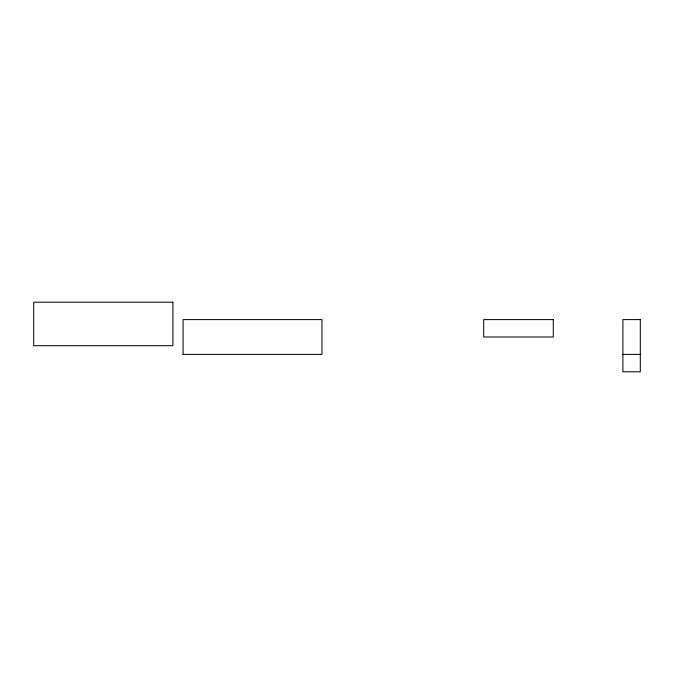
<?xml version="1.0" encoding="UTF-8"?>
<svg xmlns="http://www.w3.org/2000/svg" width="674" height="674" viewBox="0 0 674 674"><rect width="100%" height="100%" fill="white"/><g stroke="black" fill="none" stroke-linecap="round" stroke-linejoin="round"><path stroke-width="1.01" d="M182.747 354.398L321.953 354.398L321.953 319.602L183.092 319.602L183.092 354.398M622.902 354.398L640.3 354.398M172.906 302.196L33.7 302.196L33.7 345.703L172.906 345.703L172.906 302.196M553.295 319.602L483.696 319.602L483.696 337L553.295 337L553.295 319.602M640.3 319.602L622.902 319.602L622.902 371.804L640.3 371.804L640.3 319.602"/></g></svg>
